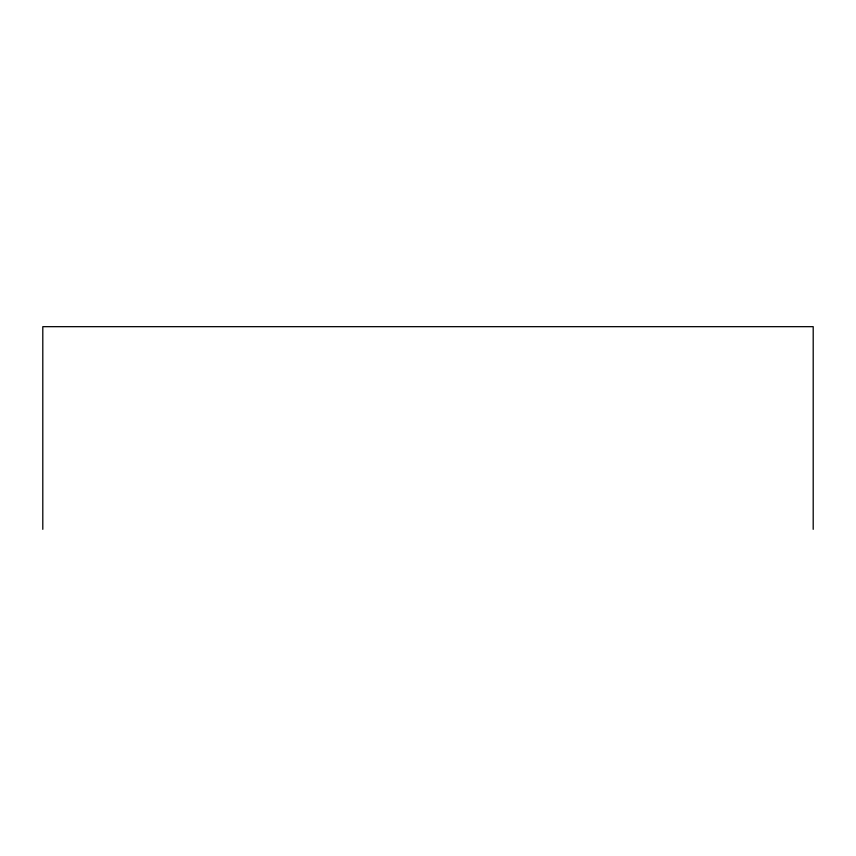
<?xml version="1.0" encoding="UTF-8"?>
<svg xmlns="http://www.w3.org/2000/svg" width="856" height="856" viewBox="0 0 856 856"><rect width="100%" height="100%" fill="white"/><g stroke="black" fill="none" stroke-linecap="round" stroke-linejoin="round"><path stroke-width="1.28" d="M813.2 529.329L813.2 326.671L42.8 326.671L42.8 529.329"/></g></svg>
